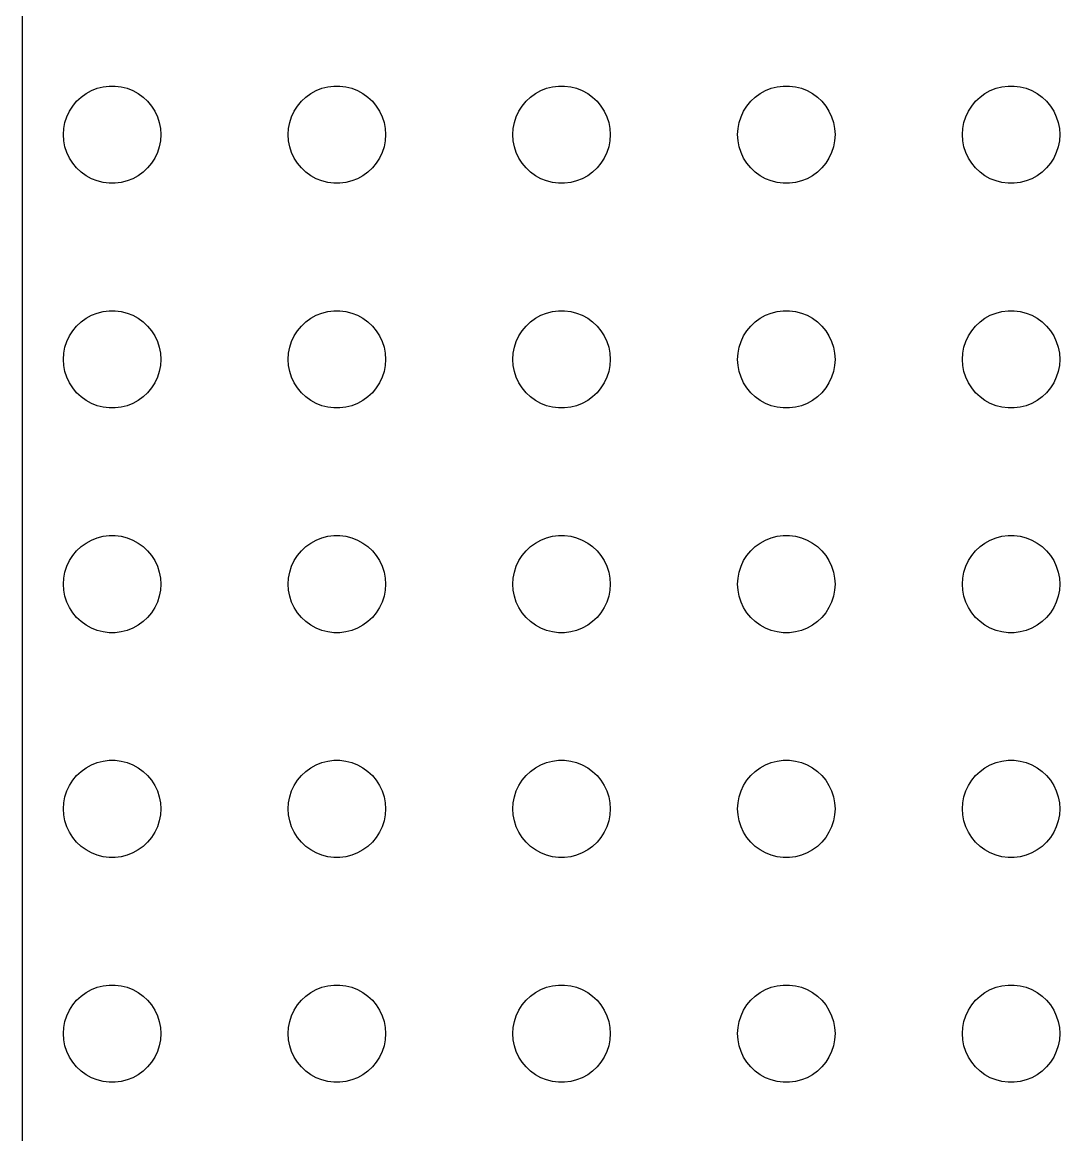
# Model space of a CAD drawing. Header units: metres. Extents: x 9 to 306, y 9 to 306.
# Drawn here: x 9 to 78.2, y 83.2 to 157.5 of the extents above; entities that cross this region are included whole.
import ezdxf

# ---------------------------------------------------------------- set-up
doc = ezdxf.new("R2010")
doc.units = ezdxf.units.M

msp = doc.modelspace()

# ---------------------------------------------------------------- linework, layer by layer
for p, q in [((9, 301), (9, 14)), ((13.6162, 152.941), (13.9957, 153.091)), ((13.9957, 153.091), (14.391, 153.192)), ((14.391, 153.192), (14.7959, 153.244)), ((14.7959, 153.244), (15.2041, 153.244)), ((15.2041, 153.244), (15.609, 153.192)), ((15.609, 153.192), (16.0043, 153.091)), ((16.0043, 153.091), (16.3838, 152.941)), ((28.6162, 152.941), (28.9957, 153.091)), ((28.9957, 153.091), (29.391, 153.192)), ((29.391, 153.192), (29.7959, 153.244)), ((29.7959, 153.244), (30.2041, 153.244)), ((30.2041, 153.244), (30.609, 153.192)), ((30.609, 153.192), (31.0043, 153.091)), ((31.0043, 153.091), (31.3838, 152.941)), ((43.6162, 152.941), (43.9957, 153.091)), ((43.9957, 153.091), (44.391, 153.192)), ((44.391, 153.192), (44.7959, 153.244)), ((44.7959, 153.244), (45.2041, 153.244)), ((45.2041, 153.244), (45.609, 153.192)), ((45.609, 153.192), (46.0043, 153.091)), ((46.0043, 153.091), (46.3838, 152.941)), ((58.6162, 152.941), (58.9957, 153.091)), ((58.9957, 153.091), (59.391, 153.192)), ((59.391, 153.192), (59.7959, 153.244)), ((59.7959, 153.244), (60.2041, 153.244)), ((60.2041, 153.244), (60.609, 153.192)), ((60.609, 153.192), (61.0043, 153.091)), ((61.0043, 153.091), (61.3838, 152.941)), ((73.6162, 152.941), (73.9957, 153.091)), ((73.9957, 153.091), (74.391, 153.192)), ((74.391, 153.192), (74.7959, 153.244)), ((74.7959, 153.244), (75.2041, 153.244)), ((75.2041, 153.244), (75.609, 153.192)), ((75.609, 153.192), (76.0043, 153.091)), ((76.0043, 153.091), (76.3838, 152.941)), ((12.3707, 151.91), (12.6308, 152.225)), ((12.6308, 152.225), (12.9284, 152.504)), ((12.9284, 152.504), (13.2586, 152.744)), ((13.2586, 152.744), (13.6162, 152.941)), ((16.3838, 152.941), (16.7414, 152.744)), ((16.7414, 152.744), (17.0716, 152.504)), ((17.0716, 152.504), (17.3691, 152.225)), ((17.3691, 152.225), (17.6293, 151.91)), ((27.3707, 151.91), (27.6308, 152.225)), ((27.6308, 152.225), (27.9284, 152.504)), ((27.9284, 152.504), (28.2586, 152.744)), ((28.2586, 152.744), (28.6162, 152.941)), ((31.3838, 152.941), (31.7414, 152.744)), ((31.7414, 152.744), (32.0716, 152.504)), ((32.0716, 152.504), (32.3691, 152.225)), ((32.3691, 152.225), (32.6293, 151.91)), ((42.3707, 151.91), (42.6308, 152.225)), ((42.6308, 152.225), (42.9284, 152.504)), ((42.9284, 152.504), (43.2586, 152.744)), ((43.2586, 152.744), (43.6162, 152.941)), ((46.3838, 152.941), (46.7414, 152.744)), ((46.7414, 152.744), (47.0716, 152.504)), ((47.0716, 152.504), (47.3691, 152.225)), ((47.3691, 152.225), (47.6293, 151.91)), ((57.3707, 151.91), (57.6308, 152.225)), ((57.6308, 152.225), (57.9284, 152.504)), ((57.9284, 152.504), (58.2586, 152.744)), ((58.2586, 152.744), (58.6162, 152.941)), ((61.3838, 152.941), (61.7414, 152.744)), ((61.7414, 152.744), (62.0716, 152.504)), ((62.0716, 152.504), (62.3691, 152.225)), ((62.3691, 152.225), (62.6293, 151.91)), ((72.3707, 151.91), (72.6308, 152.225)), ((72.6308, 152.225), (72.9284, 152.504)), ((72.9284, 152.504), (73.2586, 152.744)), ((73.2586, 152.744), (73.6162, 152.941)), ((76.3838, 152.941), (76.7414, 152.744)), ((76.7414, 152.744), (77.0716, 152.504)), ((77.0716, 152.504), (77.3691, 152.225)), ((77.3691, 152.225), (77.6293, 151.91)), ((11.9782, 151.196), (12.152, 151.566)), ((12.152, 151.566), (12.3707, 151.91)), ((17.6293, 151.91), (17.848, 151.566)), ((17.848, 151.566), (18.0218, 151.196)), ((26.9782, 151.196), (27.152, 151.566)), ((27.152, 151.566), (27.3707, 151.91)), ((32.6293, 151.91), (32.848, 151.566)), ((32.848, 151.566), (33.0218, 151.196)), ((41.9782, 151.196), (42.152, 151.566)), ((42.152, 151.566), (42.3707, 151.91)), ((47.6293, 151.91), (47.848, 151.566)), ((47.848, 151.566), (48.0218, 151.196)), ((56.9782, 151.196), (57.152, 151.566)), ((57.152, 151.566), (57.3707, 151.91)), ((62.6293, 151.91), (62.848, 151.566)), ((62.848, 151.566), (63.0218, 151.196)), ((71.9782, 151.196), (72.152, 151.566)), ((72.152, 151.566), (72.3707, 151.91)), ((77.6293, 151.91), (77.848, 151.566)), ((77.848, 151.566), (78.0218, 151.196)), ((11.7756, 150.407), (11.8521, 150.808)), ((11.8521, 150.808), (11.9782, 151.196)), ((18.0218, 151.196), (18.1479, 150.808)), ((18.1479, 150.808), (18.2244, 150.407)), ((26.7756, 150.407), (26.8521, 150.808)), ((26.8521, 150.808), (26.9782, 151.196)), ((33.0218, 151.196), (33.1479, 150.808)), ((33.1479, 150.808), (33.2244, 150.407)), ((41.7756, 150.407), (41.8521, 150.808)), ((41.8521, 150.808), (41.9782, 151.196)), ((48.0218, 151.196), (48.1479, 150.808)), ((48.1479, 150.808), (48.2244, 150.407)), ((56.7756, 150.407), (56.8521, 150.808)), ((56.8521, 150.808), (56.9782, 151.196)), ((63.0218, 151.196), (63.1479, 150.808)), ((63.1479, 150.808), (63.2244, 150.407)), ((71.7756, 150.407), (71.8521, 150.808)), ((71.8521, 150.808), (71.9782, 151.196)), ((78.0218, 151.196), (78.1479, 150.808)), ((78.1479, 150.808), (78.2244, 150.407)), ((11.75, 150), (11.7756, 150.407)), ((11.7756, 149.593), (11.75, 150)), ((18.2244, 150.407), (18.25, 150)), ((18.25, 150), (18.2244, 149.593)), ((26.75, 150), (26.7756, 150.407)), ((26.7756, 149.593), (26.75, 150)), ((33.2244, 150.407), (33.25, 150)), ((33.25, 150), (33.2244, 149.593)), ((41.75, 150), (41.7756, 150.407)), ((41.7756, 149.593), (41.75, 150)), ((48.2244, 150.407), (48.25, 150)), ((48.25, 150), (48.2244, 149.593)), ((56.75, 150), (56.7756, 150.407)), ((56.7756, 149.593), (56.75, 150)), ((63.2244, 150.407), (63.25, 150)), ((63.25, 150), (63.2244, 149.593)), ((71.75, 150), (71.7756, 150.407)), ((71.7756, 149.593), (71.75, 150)), ((78.2244, 150.407), (78.25, 150)), ((78.25, 150), (78.2244, 149.593)), ((11.8521, 149.192), (11.7756, 149.593)), ((18.2244, 149.593), (18.1479, 149.192)), ((26.8521, 149.192), (26.7756, 149.593)), ((33.2244, 149.593), (33.1479, 149.192)), ((41.8521, 149.192), (41.7756, 149.593)), ((48.2244, 149.593), (48.1479, 149.192)), ((56.8521, 149.192), (56.7756, 149.593)), ((63.2244, 149.593), (63.1479, 149.192)), ((71.8521, 149.192), (71.7756, 149.593)), ((78.2244, 149.593), (78.1479, 149.192)), ((11.9782, 148.804), (11.8521, 149.192)), ((12.152, 148.434), (11.9782, 148.804)), ((18.0218, 148.804), (17.848, 148.434)), ((18.1479, 149.192), (18.0218, 148.804)), ((26.9782, 148.804), (26.8521, 149.192)), ((27.152, 148.434), (26.9782, 148.804)), ((33.0218, 148.804), (32.848, 148.434)), ((33.1479, 149.192), (33.0218, 148.804)), ((41.9782, 148.804), (41.8521, 149.192)), ((42.152, 148.434), (41.9782, 148.804)), ((48.0218, 148.804), (47.848, 148.434)), ((48.1479, 149.192), (48.0218, 148.804)), ((56.9782, 148.804), (56.8521, 149.192)), ((57.152, 148.434), (56.9782, 148.804)), ((63.0218, 148.804), (62.848, 148.434)), ((63.1479, 149.192), (63.0218, 148.804)), ((71.9782, 148.804), (71.8521, 149.192)), ((72.152, 148.434), (71.9782, 148.804)), ((78.0218, 148.804), (77.848, 148.434)), ((78.1479, 149.192), (78.0218, 148.804)), ((12.3707, 148.09), (12.152, 148.434)), ((12.6308, 147.775), (12.3707, 148.09)), ((12.9284, 147.496), (12.6308, 147.775)), ((17.3691, 147.775), (17.0716, 147.496)), ((17.6293, 148.09), (17.3691, 147.775)), ((17.848, 148.434), (17.6293, 148.09)), ((27.3707, 148.09), (27.152, 148.434)), ((27.6308, 147.775), (27.3707, 148.09)), ((27.9284, 147.496), (27.6308, 147.775)), ((32.3691, 147.775), (32.0716, 147.496)), ((32.6293, 148.09), (32.3691, 147.775)), ((32.848, 148.434), (32.6293, 148.09)), ((42.3707, 148.09), (42.152, 148.434)), ((42.6308, 147.775), (42.3707, 148.09)), ((42.9284, 147.496), (42.6308, 147.775)), ((47.3691, 147.775), (47.0716, 147.496)), ((47.6293, 148.09), (47.3691, 147.775)), ((47.848, 148.434), (47.6293, 148.09)), ((57.3707, 148.09), (57.152, 148.434)), ((57.6308, 147.775), (57.3707, 148.09)), ((57.9284, 147.496), (57.6308, 147.775)), ((62.3691, 147.775), (62.0716, 147.496)), ((62.6293, 148.09), (62.3691, 147.775)), ((62.848, 148.434), (62.6293, 148.09)), ((72.3707, 148.09), (72.152, 148.434)), ((72.6308, 147.775), (72.3707, 148.09)), ((72.9284, 147.496), (72.6308, 147.775)), ((77.3691, 147.775), (77.0716, 147.496)), ((77.6293, 148.09), (77.3691, 147.775)), ((77.848, 148.434), (77.6293, 148.09)), ((13.2586, 147.256), (12.9284, 147.496)), ((13.6162, 147.059), (13.2586, 147.256)), ((13.9957, 146.909), (13.6162, 147.059)), ((16.3838, 147.059), (16.0043, 146.909)), ((16.7414, 147.256), (16.3838, 147.059)), ((17.0716, 147.496), (16.7414, 147.256)), ((28.2586, 147.256), (27.9284, 147.496)), ((28.6162, 147.059), (28.2586, 147.256)), ((28.9957, 146.909), (28.6162, 147.059)), ((31.3838, 147.059), (31.0043, 146.909)), ((31.7414, 147.256), (31.3838, 147.059)), ((32.0716, 147.496), (31.7414, 147.256)), ((43.2586, 147.256), (42.9284, 147.496)), ((43.6162, 147.059), (43.2586, 147.256)), ((43.9957, 146.909), (43.6162, 147.059)), ((46.3838, 147.059), (46.0043, 146.909)), ((46.7414, 147.256), (46.3838, 147.059)), ((47.0716, 147.496), (46.7414, 147.256)), ((58.2586, 147.256), (57.9284, 147.496)), ((58.6162, 147.059), (58.2586, 147.256)), ((58.9957, 146.909), (58.6162, 147.059)), ((61.3838, 147.059), (61.0043, 146.909)), ((61.7414, 147.256), (61.3838, 147.059)), ((62.0716, 147.496), (61.7414, 147.256)), ((73.2586, 147.256), (72.9284, 147.496)), ((73.6162, 147.059), (73.2586, 147.256)), ((73.9957, 146.909), (73.6162, 147.059)), ((76.3838, 147.059), (76.0043, 146.909)), ((76.7414, 147.256), (76.3838, 147.059)), ((77.0716, 147.496), (76.7414, 147.256)), ((14.391, 146.808), (13.9957, 146.909)), ((14.7959, 146.756), (14.391, 146.808)), ((15.2041, 146.756), (14.7959, 146.756)), ((15.609, 146.808), (15.2041, 146.756)), ((16.0043, 146.909), (15.609, 146.808)), ((29.391, 146.808), (28.9957, 146.909)), ((29.7959, 146.756), (29.391, 146.808)), ((30.2041, 146.756), (29.7959, 146.756)), ((30.609, 146.808), (30.2041, 146.756)), ((31.0043, 146.909), (30.609, 146.808)), ((44.391, 146.808), (43.9957, 146.909)), ((44.7959, 146.756), (44.391, 146.808)), ((45.2041, 146.756), (44.7959, 146.756)), ((45.609, 146.808), (45.2041, 146.756)), ((46.0043, 146.909), (45.609, 146.808)), ((59.391, 146.808), (58.9957, 146.909)), ((59.7959, 146.756), (59.391, 146.808)), ((60.2041, 146.756), (59.7959, 146.756)), ((60.609, 146.808), (60.2041, 146.756)), ((61.0043, 146.909), (60.609, 146.808)), ((74.391, 146.808), (73.9957, 146.909)), ((74.7959, 146.756), (74.391, 146.808)), ((75.2041, 146.756), (74.7959, 146.756)), ((75.609, 146.808), (75.2041, 146.756)), ((76.0043, 146.909), (75.609, 146.808)), ((13.9957, 138.091), (14.391, 138.192)), ((14.391, 138.192), (14.7959, 138.244)), ((14.7959, 138.244), (15.2041, 138.244)), ((15.2041, 138.244), (15.609, 138.192)), ((15.609, 138.192), (16.0043, 138.091)), ((28.9957, 138.091), (29.391, 138.192)), ((29.391, 138.192), (29.7959, 138.244)), ((29.7959, 138.244), (30.2041, 138.244)), ((30.2041, 138.244), (30.609, 138.192)), ((30.609, 138.192), (31.0043, 138.091)), ((43.9957, 138.091), (44.391, 138.192)), ((44.391, 138.192), (44.7959, 138.244)), ((44.7959, 138.244), (45.2041, 138.244)), ((45.2041, 138.244), (45.609, 138.192)), ((45.609, 138.192), (46.0043, 138.091)), ((58.9957, 138.091), (59.391, 138.192)), ((59.391, 138.192), (59.7959, 138.244)), ((59.7959, 138.244), (60.2041, 138.244)), ((60.2041, 138.244), (60.609, 138.192)), ((60.609, 138.192), (61.0043, 138.091)), ((73.9957, 138.091), (74.391, 138.192)), ((74.391, 138.192), (74.7959, 138.244)), ((74.7959, 138.244), (75.2041, 138.244)), ((75.2041, 138.244), (75.609, 138.192)), ((75.609, 138.192), (76.0043, 138.091)), ((12.6308, 137.225), (12.9284, 137.504)), ((12.9284, 137.504), (13.2586, 137.744)), ((13.2586, 137.744), (13.6162, 137.941)), ((13.6162, 137.941), (13.9957, 138.091)), ((16.0043, 138.091), (16.3838, 137.941)), ((16.3838, 137.941), (16.7414, 137.744)), ((16.7414, 137.744), (17.0716, 137.504)), ((17.0716, 137.504), (17.3691, 137.225)), ((27.6308, 137.225), (27.9284, 137.504)), ((27.9284, 137.504), (28.2586, 137.744)), ((28.2586, 137.744), (28.6162, 137.941)), ((28.6162, 137.941), (28.9957, 138.091)), ((31.0043, 138.091), (31.3838, 137.941)), ((31.3838, 137.941), (31.7414, 137.744)), ((31.7414, 137.744), (32.0716, 137.504)), ((32.0716, 137.504), (32.3691, 137.225)), ((42.6308, 137.225), (42.9284, 137.504)), ((42.9284, 137.504), (43.2586, 137.744)), ((43.2586, 137.744), (43.6162, 137.941)), ((43.6162, 137.941), (43.9957, 138.091)), ((46.0043, 138.091), (46.3838, 137.941)), ((46.3838, 137.941), (46.7414, 137.744)), ((46.7414, 137.744), (47.0716, 137.504)), ((47.0716, 137.504), (47.3691, 137.225)), ((57.6308, 137.225), (57.9284, 137.504)), ((57.9284, 137.504), (58.2586, 137.744)), ((58.2586, 137.744), (58.6162, 137.941)), ((58.6162, 137.941), (58.9957, 138.091)), ((61.0043, 138.091), (61.3838, 137.941)), ((61.3838, 137.941), (61.7414, 137.744)), ((61.7414, 137.744), (62.0716, 137.504)), ((62.0716, 137.504), (62.3691, 137.225)), ((72.6308, 137.225), (72.9284, 137.504)), ((72.9284, 137.504), (73.2586, 137.744)), ((73.2586, 137.744), (73.6162, 137.941)), ((73.6162, 137.941), (73.9957, 138.091)), ((76.0043, 138.091), (76.3838, 137.941)), ((76.3838, 137.941), (76.7414, 137.744)), ((76.7414, 137.744), (77.0716, 137.504)), ((77.0716, 137.504), (77.3691, 137.225)), ((12.152, 136.566), (12.3707, 136.91)), ((12.3707, 136.91), (12.6308, 137.225)), ((17.3691, 137.225), (17.6293, 136.91)), ((17.6293, 136.91), (17.848, 136.566)), ((27.152, 136.566), (27.3707, 136.91)), ((27.3707, 136.91), (27.6308, 137.225)), ((32.3691, 137.225), (32.6293, 136.91)), ((32.6293, 136.91), (32.848, 136.566)), ((42.152, 136.566), (42.3707, 136.91)), ((42.3707, 136.91), (42.6308, 137.225)), ((47.3691, 137.225), (47.6293, 136.91)), ((47.6293, 136.91), (47.848, 136.566)), ((57.152, 136.566), (57.3707, 136.91)), ((57.3707, 136.91), (57.6308, 137.225)), ((62.3691, 137.225), (62.6293, 136.91)), ((62.6293, 136.91), (62.848, 136.566)), ((72.152, 136.566), (72.3707, 136.91)), ((72.3707, 136.91), (72.6308, 137.225)), ((77.3691, 137.225), (77.6293, 136.91)), ((77.6293, 136.91), (77.848, 136.566)), ((11.8521, 135.808), (11.9782, 136.196)), ((11.9782, 136.196), (12.152, 136.566)), ((17.848, 136.566), (18.0218, 136.196)), ((18.0218, 136.196), (18.1479, 135.808)), ((26.8521, 135.808), (26.9782, 136.196)), ((26.9782, 136.196), (27.152, 136.566)), ((32.848, 136.566), (33.0218, 136.196)), ((33.0218, 136.196), (33.1479, 135.808)), ((41.8521, 135.808), (41.9782, 136.196)), ((41.9782, 136.196), (42.152, 136.566)), ((47.848, 136.566), (48.0218, 136.196)), ((48.0218, 136.196), (48.1479, 135.808)), ((56.8521, 135.808), (56.9782, 136.196)), ((56.9782, 136.196), (57.152, 136.566)), ((62.848, 136.566), (63.0218, 136.196)), ((63.0218, 136.196), (63.1479, 135.808)), ((71.8521, 135.808), (71.9782, 136.196)), ((71.9782, 136.196), (72.152, 136.566)), ((77.848, 136.566), (78.0218, 136.196)), ((78.0218, 136.196), (78.1479, 135.808)), ((11.75, 135), (11.7756, 135.407)), ((11.7756, 135.407), (11.8521, 135.808)), ((18.1479, 135.808), (18.2244, 135.407)), ((18.2244, 135.407), (18.25, 135)), ((26.75, 135), (26.7756, 135.407)), ((26.7756, 135.407), (26.8521, 135.808)), ((33.1479, 135.808), (33.2244, 135.407)), ((33.2244, 135.407), (33.25, 135)), ((41.75, 135), (41.7756, 135.407)), ((41.7756, 135.407), (41.8521, 135.808)), ((48.1479, 135.808), (48.2244, 135.407)), ((48.2244, 135.407), (48.25, 135)), ((56.75, 135), (56.7756, 135.407)), ((56.7756, 135.407), (56.8521, 135.808)), ((63.1479, 135.808), (63.2244, 135.407)), ((63.2244, 135.407), (63.25, 135)), ((71.75, 135), (71.7756, 135.407)), ((71.7756, 135.407), (71.8521, 135.808)), ((78.1479, 135.808), (78.2244, 135.407)), ((78.2244, 135.407), (78.25, 135)), ((11.7756, 134.593), (11.75, 135)), ((11.8521, 134.192), (11.7756, 134.593)), ((18.2244, 134.593), (18.1479, 134.192)), ((18.25, 135), (18.2244, 134.593)), ((26.7756, 134.593), (26.75, 135)), ((26.8521, 134.192), (26.7756, 134.593)), ((33.2244, 134.593), (33.1479, 134.192)), ((33.25, 135), (33.2244, 134.593)), ((41.7756, 134.593), (41.75, 135)), ((41.8521, 134.192), (41.7756, 134.593)), ((48.2244, 134.593), (48.1479, 134.192)), ((48.25, 135), (48.2244, 134.593)), ((56.7756, 134.593), (56.75, 135)), ((56.8521, 134.192), (56.7756, 134.593)), ((63.2244, 134.593), (63.1479, 134.192)), ((63.25, 135), (63.2244, 134.593)), ((71.7756, 134.593), (71.75, 135)), ((71.8521, 134.192), (71.7756, 134.593)), ((78.2244, 134.593), (78.1479, 134.192)), ((78.25, 135), (78.2244, 134.593)), ((11.9782, 133.804), (11.8521, 134.192)), ((12.152, 133.434), (11.9782, 133.804)), ((18.0218, 133.804), (17.848, 133.434)), ((18.1479, 134.192), (18.0218, 133.804)), ((26.9782, 133.804), (26.8521, 134.192)), ((27.152, 133.434), (26.9782, 133.804)), ((33.0218, 133.804), (32.848, 133.434)), ((33.1479, 134.192), (33.0218, 133.804)), ((41.9782, 133.804), (41.8521, 134.192)), ((42.152, 133.434), (41.9782, 133.804)), ((48.0218, 133.804), (47.848, 133.434)), ((48.1479, 134.192), (48.0218, 133.804)), ((56.9782, 133.804), (56.8521, 134.192)), ((57.152, 133.434), (56.9782, 133.804)), ((63.0218, 133.804), (62.848, 133.434)), ((63.1479, 134.192), (63.0218, 133.804)), ((71.9782, 133.804), (71.8521, 134.192)), ((72.152, 133.434), (71.9782, 133.804)), ((78.0218, 133.804), (77.848, 133.434)), ((78.1479, 134.192), (78.0218, 133.804)), ((12.3707, 133.09), (12.152, 133.434)), ((12.6308, 132.775), (12.3707, 133.09)), ((17.6293, 133.09), (17.3691, 132.775)), ((17.848, 133.434), (17.6293, 133.09)), ((27.3707, 133.09), (27.152, 133.434)), ((27.6308, 132.775), (27.3707, 133.09)), ((32.6293, 133.09), (32.3691, 132.775)), ((32.848, 133.434), (32.6293, 133.09)), ((42.3707, 133.09), (42.152, 133.434)), ((42.6308, 132.775), (42.3707, 133.09)), ((47.6293, 133.09), (47.3691, 132.775)), ((47.848, 133.434), (47.6293, 133.09)), ((57.3707, 133.09), (57.152, 133.434)), ((57.6308, 132.775), (57.3707, 133.09)), ((62.6293, 133.09), (62.3691, 132.775)), ((62.848, 133.434), (62.6293, 133.09)), ((72.3707, 133.09), (72.152, 133.434)), ((72.6308, 132.775), (72.3707, 133.09)), ((77.6293, 133.09), (77.3691, 132.775)), ((77.848, 133.434), (77.6293, 133.09)), ((12.9284, 132.496), (12.6308, 132.775)), ((13.2586, 132.256), (12.9284, 132.496)), ((13.6162, 132.059), (13.2586, 132.256)), ((16.7414, 132.256), (16.3838, 132.059)), ((17.0716, 132.496), (16.7414, 132.256)), ((17.3691, 132.775), (17.0716, 132.496)), ((27.9284, 132.496), (27.6308, 132.775)), ((28.2586, 132.256), (27.9284, 132.496)), ((28.6162, 132.059), (28.2586, 132.256)), ((31.7414, 132.256), (31.3838, 132.059)), ((32.0716, 132.496), (31.7414, 132.256)), ((32.3691, 132.775), (32.0716, 132.496)), ((42.9284, 132.496), (42.6308, 132.775)), ((43.2586, 132.256), (42.9284, 132.496)), ((43.6162, 132.059), (43.2586, 132.256)), ((46.7414, 132.256), (46.3838, 132.059)), ((47.0716, 132.496), (46.7414, 132.256)), ((47.3691, 132.775), (47.0716, 132.496)), ((57.9284, 132.496), (57.6308, 132.775)), ((58.2586, 132.256), (57.9284, 132.496)), ((58.6162, 132.059), (58.2586, 132.256)), ((61.7414, 132.256), (61.3838, 132.059)), ((62.0716, 132.496), (61.7414, 132.256)), ((62.3691, 132.775), (62.0716, 132.496)), ((72.9284, 132.496), (72.6308, 132.775)), ((73.2586, 132.256), (72.9284, 132.496)), ((73.6162, 132.059), (73.2586, 132.256)), ((76.7414, 132.256), (76.3838, 132.059)), ((77.0716, 132.496), (76.7414, 132.256)), ((77.3691, 132.775), (77.0716, 132.496)), ((13.9957, 131.909), (13.6162, 132.059)), ((14.391, 131.808), (13.9957, 131.909)), ((14.7959, 131.756), (14.391, 131.808)), ((15.2041, 131.756), (14.7959, 131.756)), ((15.609, 131.808), (15.2041, 131.756)), ((16.0043, 131.909), (15.609, 131.808)), ((16.3838, 132.059), (16.0043, 131.909)), ((28.9957, 131.909), (28.6162, 132.059)), ((29.391, 131.808), (28.9957, 131.909)), ((29.7959, 131.756), (29.391, 131.808)), ((30.2041, 131.756), (29.7959, 131.756)), ((30.609, 131.808), (30.2041, 131.756)), ((31.0043, 131.909), (30.609, 131.808)), ((31.3838, 132.059), (31.0043, 131.909)), ((43.9957, 131.909), (43.6162, 132.059)), ((44.391, 131.808), (43.9957, 131.909)), ((44.7959, 131.756), (44.391, 131.808)), ((45.2041, 131.756), (44.7959, 131.756)), ((45.609, 131.808), (45.2041, 131.756)), ((46.0043, 131.909), (45.609, 131.808)), ((46.3838, 132.059), (46.0043, 131.909)), ((58.9957, 131.909), (58.6162, 132.059)), ((59.391, 131.808), (58.9957, 131.909)), ((59.7959, 131.756), (59.391, 131.808)), ((60.2041, 131.756), (59.7959, 131.756)), ((60.609, 131.808), (60.2041, 131.756)), ((61.0043, 131.909), (60.609, 131.808)), ((61.3838, 132.059), (61.0043, 131.909)), ((73.9957, 131.909), (73.6162, 132.059)), ((74.391, 131.808), (73.9957, 131.909)), ((74.7959, 131.756), (74.391, 131.808)), ((75.2041, 131.756), (74.7959, 131.756)), ((75.609, 131.808), (75.2041, 131.756)), ((76.0043, 131.909), (75.609, 131.808)), ((76.3838, 132.059), (76.0043, 131.909)), ((12.9284, 122.504), (13.2586, 122.744)), ((13.2586, 122.744), (13.6162, 122.941)), ((13.6162, 122.941), (13.9957, 123.091)), ((13.9957, 123.091), (14.391, 123.192)), ((14.391, 123.192), (14.7959, 123.244)), ((14.7959, 123.244), (15.2041, 123.244)), ((15.2041, 123.244), (15.609, 123.192)), ((15.609, 123.192), (16.0043, 123.091)), ((16.0043, 123.091), (16.3838, 122.941)), ((16.3838, 122.941), (16.7414, 122.744)), ((16.7414, 122.744), (17.0716, 122.504)), ((27.9284, 122.504), (28.2586, 122.744)), ((28.2586, 122.744), (28.6162, 122.941)), ((28.6162, 122.941), (28.9957, 123.091)), ((28.9957, 123.091), (29.391, 123.192)), ((29.391, 123.192), (29.7959, 123.244)), ((29.7959, 123.244), (30.2041, 123.244)), ((30.2041, 123.244), (30.609, 123.192)), ((30.609, 123.192), (31.0043, 123.091)), ((31.0043, 123.091), (31.3838, 122.941)), ((31.3838, 122.941), (31.7414, 122.744)), ((31.7414, 122.744), (32.0716, 122.504)), ((42.9284, 122.504), (43.2586, 122.744)), ((43.2586, 122.744), (43.6162, 122.941)), ((43.6162, 122.941), (43.9957, 123.091)), ((43.9957, 123.091), (44.391, 123.192)), ((44.391, 123.192), (44.7959, 123.244)), ((44.7959, 123.244), (45.2041, 123.244)), ((45.2041, 123.244), (45.609, 123.192)), ((45.609, 123.192), (46.0043, 123.091)), ((46.0043, 123.091), (46.3838, 122.941)), ((46.3838, 122.941), (46.7414, 122.744)), ((46.7414, 122.744), (47.0716, 122.504)), ((57.9284, 122.504), (58.2586, 122.744)), ((58.2586, 122.744), (58.6162, 122.941)), ((58.6162, 122.941), (58.9957, 123.091)), ((58.9957, 123.091), (59.391, 123.192)), ((59.391, 123.192), (59.7959, 123.244)), ((59.7959, 123.244), (60.2041, 123.244)), ((60.2041, 123.244), (60.609, 123.192)), ((60.609, 123.192), (61.0043, 123.091)), ((61.0043, 123.091), (61.3838, 122.941)), ((61.3838, 122.941), (61.7414, 122.744)), ((61.7414, 122.744), (62.0716, 122.504)), ((72.9284, 122.504), (73.2586, 122.744)), ((73.2586, 122.744), (73.6162, 122.941)), ((73.6162, 122.941), (73.9957, 123.091)), ((73.9957, 123.091), (74.391, 123.192)), ((74.391, 123.192), (74.7959, 123.244)), ((74.7959, 123.244), (75.2041, 123.244)), ((75.2041, 123.244), (75.609, 123.192)), ((75.609, 123.192), (76.0043, 123.091)), ((76.0043, 123.091), (76.3838, 122.941)), ((76.3838, 122.941), (76.7414, 122.744)), ((76.7414, 122.744), (77.0716, 122.504)), ((12.152, 121.566), (12.3707, 121.91)), ((12.3707, 121.91), (12.6308, 122.225)), ((12.6308, 122.225), (12.9284, 122.504)), ((17.0716, 122.504), (17.3691, 122.225)), ((17.3691, 122.225), (17.6293, 121.91)), ((17.6293, 121.91), (17.848, 121.566)), ((27.152, 121.566), (27.3707, 121.91)), ((27.3707, 121.91), (27.6308, 122.225)), ((27.6308, 122.225), (27.9284, 122.504)), ((32.0716, 122.504), (32.3691, 122.225)), ((32.3691, 122.225), (32.6293, 121.91)), ((32.6293, 121.91), (32.848, 121.566)), ((42.152, 121.566), (42.3707, 121.91)), ((42.3707, 121.91), (42.6308, 122.225)), ((42.6308, 122.225), (42.9284, 122.504)), ((47.0716, 122.504), (47.3691, 122.225)), ((47.3691, 122.225), (47.6293, 121.91)), ((47.6293, 121.91), (47.848, 121.566)), ((57.152, 121.566), (57.3707, 121.91)), ((57.3707, 121.91), (57.6308, 122.225)), ((57.6308, 122.225), (57.9284, 122.504)), ((62.0716, 122.504), (62.3691, 122.225)), ((62.3691, 122.225), (62.6293, 121.91)), ((62.6293, 121.91), (62.848, 121.566)), ((72.152, 121.566), (72.3707, 121.91)), ((72.3707, 121.91), (72.6308, 122.225)), ((72.6308, 122.225), (72.9284, 122.504)), ((77.0716, 122.504), (77.3691, 122.225)), ((77.3691, 122.225), (77.6293, 121.91)), ((77.6293, 121.91), (77.848, 121.566)), ((11.8521, 120.808), (11.9782, 121.196)), ((11.9782, 121.196), (12.152, 121.566)), ((17.848, 121.566), (18.0218, 121.196)), ((18.0218, 121.196), (18.1479, 120.808)), ((26.8521, 120.808), (26.9782, 121.196)), ((26.9782, 121.196), (27.152, 121.566)), ((32.848, 121.566), (33.0218, 121.196)), ((33.0218, 121.196), (33.1479, 120.808)), ((41.8521, 120.808), (41.9782, 121.196)), ((41.9782, 121.196), (42.152, 121.566)), ((47.848, 121.566), (48.0218, 121.196)), ((48.0218, 121.196), (48.1479, 120.808)), ((56.8521, 120.808), (56.9782, 121.196)), ((56.9782, 121.196), (57.152, 121.566)), ((62.848, 121.566), (63.0218, 121.196)), ((63.0218, 121.196), (63.1479, 120.808)), ((71.8521, 120.808), (71.9782, 121.196)), ((71.9782, 121.196), (72.152, 121.566)), ((77.848, 121.566), (78.0218, 121.196)), ((78.0218, 121.196), (78.1479, 120.808)), ((11.75, 120), (11.7756, 120.407)), ((11.7756, 120.407), (11.8521, 120.808)), ((18.1479, 120.808), (18.2244, 120.407)), ((18.2244, 120.407), (18.25, 120)), ((26.75, 120), (26.7756, 120.407)), ((26.7756, 120.407), (26.8521, 120.808)), ((33.1479, 120.808), (33.2244, 120.407)), ((33.2244, 120.407), (33.25, 120)), ((41.75, 120), (41.7756, 120.407)), ((41.7756, 120.407), (41.8521, 120.808)), ((48.1479, 120.808), (48.2244, 120.407)), ((48.2244, 120.407), (48.25, 120)), ((56.75, 120), (56.7756, 120.407)), ((56.7756, 120.407), (56.8521, 120.808)), ((63.1479, 120.808), (63.2244, 120.407)), ((63.2244, 120.407), (63.25, 120)), ((71.75, 120), (71.7756, 120.407)), ((71.7756, 120.407), (71.8521, 120.808)), ((78.1479, 120.808), (78.2244, 120.407)), ((78.2244, 120.407), (78.25, 120)), ((11.7756, 119.593), (11.75, 120)), ((11.8521, 119.192), (11.7756, 119.593)), ((18.2244, 119.593), (18.1479, 119.192)), ((18.25, 120), (18.2244, 119.593)), ((26.7756, 119.593), (26.75, 120)), ((26.8521, 119.192), (26.7756, 119.593)), ((33.2244, 119.593), (33.1479, 119.192)), ((33.25, 120), (33.2244, 119.593)), ((41.7756, 119.593), (41.75, 120)), ((41.8521, 119.192), (41.7756, 119.593)), ((48.2244, 119.593), (48.1479, 119.192)), ((48.25, 120), (48.2244, 119.593)), ((56.7756, 119.593), (56.75, 120)), ((56.8521, 119.192), (56.7756, 119.593)), ((63.2244, 119.593), (63.1479, 119.192)), ((63.25, 120), (63.2244, 119.593)), ((71.7756, 119.593), (71.75, 120)), ((71.8521, 119.192), (71.7756, 119.593)), ((78.2244, 119.593), (78.1479, 119.192)), ((78.25, 120), (78.2244, 119.593)), ((11.9782, 118.804), (11.8521, 119.192)), ((12.152, 118.434), (11.9782, 118.804)), ((18.0218, 118.804), (17.848, 118.434)), ((18.1479, 119.192), (18.0218, 118.804)), ((26.9782, 118.804), (26.8521, 119.192)), ((27.152, 118.434), (26.9782, 118.804)), ((33.0218, 118.804), (32.848, 118.434)), ((33.1479, 119.192), (33.0218, 118.804)), ((41.9782, 118.804), (41.8521, 119.192)), ((42.152, 118.434), (41.9782, 118.804)), ((48.0218, 118.804), (47.848, 118.434)), ((48.1479, 119.192), (48.0218, 118.804)), ((56.9782, 118.804), (56.8521, 119.192)), ((57.152, 118.434), (56.9782, 118.804)), ((63.0218, 118.804), (62.848, 118.434)), ((63.1479, 119.192), (63.0218, 118.804)), ((71.9782, 118.804), (71.8521, 119.192)), ((72.152, 118.434), (71.9782, 118.804)), ((78.0218, 118.804), (77.848, 118.434)), ((78.1479, 119.192), (78.0218, 118.804)), ((12.3707, 118.09), (12.152, 118.434)), ((12.6308, 117.775), (12.3707, 118.09)), ((17.6293, 118.09), (17.3691, 117.775)), ((17.848, 118.434), (17.6293, 118.09)), ((27.3707, 118.09), (27.152, 118.434)), ((27.6308, 117.775), (27.3707, 118.09)), ((32.6293, 118.09), (32.3691, 117.775)), ((32.848, 118.434), (32.6293, 118.09)), ((42.3707, 118.09), (42.152, 118.434)), ((42.6308, 117.775), (42.3707, 118.09)), ((47.6293, 118.09), (47.3691, 117.775)), ((47.848, 118.434), (47.6293, 118.09)), ((57.3707, 118.09), (57.152, 118.434)), ((57.6308, 117.775), (57.3707, 118.09)), ((62.6293, 118.09), (62.3691, 117.775)), ((62.848, 118.434), (62.6293, 118.09)), ((72.3707, 118.09), (72.152, 118.434)), ((72.6308, 117.775), (72.3707, 118.09)), ((77.6293, 118.09), (77.3691, 117.775)), ((77.848, 118.434), (77.6293, 118.09)), ((12.9284, 117.496), (12.6308, 117.775)), ((13.2586, 117.256), (12.9284, 117.496)), ((17.0716, 117.496), (16.7414, 117.256)), ((17.3691, 117.775), (17.0716, 117.496)), ((27.9284, 117.496), (27.6308, 117.775)), ((28.2586, 117.256), (27.9284, 117.496)), ((32.0716, 117.496), (31.7414, 117.256)), ((32.3691, 117.775), (32.0716, 117.496)), ((42.9284, 117.496), (42.6308, 117.775)), ((43.2586, 117.256), (42.9284, 117.496)), ((47.0716, 117.496), (46.7414, 117.256)), ((47.3691, 117.775), (47.0716, 117.496)), ((57.9284, 117.496), (57.6308, 117.775)), ((58.2586, 117.256), (57.9284, 117.496)), ((62.0716, 117.496), (61.7414, 117.256)), ((62.3691, 117.775), (62.0716, 117.496)), ((72.9284, 117.496), (72.6308, 117.775)), ((73.2586, 117.256), (72.9284, 117.496)), ((77.0716, 117.496), (76.7414, 117.256)), ((77.3691, 117.775), (77.0716, 117.496)), ((13.6162, 117.059), (13.2586, 117.256)), ((13.9957, 116.909), (13.6162, 117.059)), ((14.391, 116.808), (13.9957, 116.909)), ((14.7959, 116.756), (14.391, 116.808)), ((15.2041, 116.756), (14.7959, 116.756)), ((15.609, 116.808), (15.2041, 116.756)), ((16.0043, 116.909), (15.609, 116.808)), ((16.3838, 117.059), (16.0043, 116.909)), ((16.7414, 117.256), (16.3838, 117.059)), ((28.6162, 117.059), (28.2586, 117.256)), ((28.9957, 116.909), (28.6162, 117.059)), ((29.391, 116.808), (28.9957, 116.909)), ((29.7959, 116.756), (29.391, 116.808)), ((30.2041, 116.756), (29.7959, 116.756)), ((30.609, 116.808), (30.2041, 116.756)), ((31.0043, 116.909), (30.609, 116.808)), ((31.3838, 117.059), (31.0043, 116.909)), ((31.7414, 117.256), (31.3838, 117.059)), ((43.6162, 117.059), (43.2586, 117.256)), ((43.9957, 116.909), (43.6162, 117.059)), ((44.391, 116.808), (43.9957, 116.909)), ((44.7959, 116.756), (44.391, 116.808)), ((45.2041, 116.756), (44.7959, 116.756)), ((45.609, 116.808), (45.2041, 116.756)), ((46.0043, 116.909), (45.609, 116.808)), ((46.3838, 117.059), (46.0043, 116.909)), ((46.7414, 117.256), (46.3838, 117.059)), ((58.6162, 117.059), (58.2586, 117.256)), ((58.9957, 116.909), (58.6162, 117.059)), ((59.391, 116.808), (58.9957, 116.909)), ((59.7959, 116.756), (59.391, 116.808)), ((60.2041, 116.756), (59.7959, 116.756)), ((60.609, 116.808), (60.2041, 116.756)), ((61.0043, 116.909), (60.609, 116.808)), ((61.3838, 117.059), (61.0043, 116.909)), ((61.7414, 117.256), (61.3838, 117.059)), ((73.6162, 117.059), (73.2586, 117.256)), ((73.9957, 116.909), (73.6162, 117.059)), ((74.391, 116.808), (73.9957, 116.909)), ((74.7959, 116.756), (74.391, 116.808)), ((75.2041, 116.756), (74.7959, 116.756)), ((75.609, 116.808), (75.2041, 116.756)), ((76.0043, 116.909), (75.609, 116.808)), ((76.3838, 117.059), (76.0043, 116.909)), ((76.7414, 117.256), (76.3838, 117.059)), ((12.9284, 107.504), (13.2586, 107.744)), ((13.2586, 107.744), (13.6162, 107.941)), ((13.6162, 107.941), (13.9957, 108.091)), ((13.9957, 108.091), (14.391, 108.192)), ((14.391, 108.192), (14.7959, 108.244)), ((14.7959, 108.244), (15.2041, 108.244)), ((15.2041, 108.244), (15.609, 108.192)), ((15.609, 108.192), (16.0043, 108.091)), ((16.0043, 108.091), (16.3838, 107.941)), ((16.3838, 107.941), (16.7414, 107.744)), ((16.7414, 107.744), (17.0716, 107.504)), ((27.9284, 107.504), (28.2586, 107.744)), ((28.2586, 107.744), (28.6162, 107.941)), ((28.6162, 107.941), (28.9957, 108.091)), ((28.9957, 108.091), (29.391, 108.192)), ((29.391, 108.192), (29.7959, 108.244)), ((29.7959, 108.244), (30.2041, 108.244)), ((30.2041, 108.244), (30.609, 108.192)), ((30.609, 108.192), (31.0043, 108.091)), ((31.0043, 108.091), (31.3838, 107.941)), ((31.3838, 107.941), (31.7414, 107.744)), ((31.7414, 107.744), (32.0716, 107.504)), ((42.9284, 107.504), (43.2586, 107.744)), ((43.2586, 107.744), (43.6162, 107.941)), ((43.6162, 107.941), (43.9957, 108.091)), ((43.9957, 108.091), (44.391, 108.192)), ((44.391, 108.192), (44.7959, 108.244)), ((44.7959, 108.244), (45.2041, 108.244)), ((45.2041, 108.244), (45.609, 108.192)), ((45.609, 108.192), (46.0043, 108.091)), ((46.0043, 108.091), (46.3838, 107.941)), ((46.3838, 107.941), (46.7414, 107.744)), ((46.7414, 107.744), (47.0716, 107.504)), ((57.9284, 107.504), (58.2586, 107.744)), ((58.2586, 107.744), (58.6162, 107.941)), ((58.6162, 107.941), (58.9957, 108.091)), ((58.9957, 108.091), (59.391, 108.192)), ((59.391, 108.192), (59.7959, 108.244)), ((59.7959, 108.244), (60.2041, 108.244)), ((60.2041, 108.244), (60.609, 108.192)), ((60.609, 108.192), (61.0043, 108.091)), ((61.0043, 108.091), (61.3838, 107.941)), ((61.3838, 107.941), (61.7414, 107.744)), ((61.7414, 107.744), (62.0716, 107.504)), ((72.9284, 107.504), (73.2586, 107.744)), ((73.2586, 107.744), (73.6162, 107.941)), ((73.6162, 107.941), (73.9957, 108.091)), ((73.9957, 108.091), (74.391, 108.192)), ((74.391, 108.192), (74.7959, 108.244)), ((74.7959, 108.244), (75.2041, 108.244)), ((75.2041, 108.244), (75.609, 108.192)), ((75.609, 108.192), (76.0043, 108.091)), ((76.0043, 108.091), (76.3838, 107.941)), ((76.3838, 107.941), (76.7414, 107.744)), ((76.7414, 107.744), (77.0716, 107.504)), ((12.3707, 106.91), (12.6308, 107.225)), ((12.6308, 107.225), (12.9284, 107.504)), ((17.0716, 107.504), (17.3691, 107.225)), ((17.3691, 107.225), (17.6293, 106.91)), ((27.3707, 106.91), (27.6308, 107.225)), ((27.6308, 107.225), (27.9284, 107.504)), ((32.0716, 107.504), (32.3691, 107.225)), ((32.3691, 107.225), (32.6293, 106.91)), ((42.3707, 106.91), (42.6308, 107.225)), ((42.6308, 107.225), (42.9284, 107.504)), ((47.0716, 107.504), (47.3691, 107.225)), ((47.3691, 107.225), (47.6293, 106.91)), ((57.3707, 106.91), (57.6308, 107.225)), ((57.6308, 107.225), (57.9284, 107.504)), ((62.0716, 107.504), (62.3691, 107.225)), ((62.3691, 107.225), (62.6293, 106.91)), ((72.3707, 106.91), (72.6308, 107.225)), ((72.6308, 107.225), (72.9284, 107.504)), ((77.0716, 107.504), (77.3691, 107.225)), ((77.3691, 107.225), (77.6293, 106.91)), ((11.8521, 105.808), (11.9782, 106.196)), ((11.9782, 106.196), (12.152, 106.566)), ((12.152, 106.566), (12.3707, 106.91)), ((17.6293, 106.91), (17.848, 106.566)), ((17.848, 106.566), (18.0218, 106.196)), ((18.0218, 106.196), (18.1479, 105.808)), ((26.8521, 105.808), (26.9782, 106.196)), ((26.9782, 106.196), (27.152, 106.566)), ((27.152, 106.566), (27.3707, 106.91)), ((32.6293, 106.91), (32.848, 106.566)), ((32.848, 106.566), (33.0218, 106.196)), ((33.0218, 106.196), (33.1479, 105.808)), ((41.8521, 105.808), (41.9782, 106.196)), ((41.9782, 106.196), (42.152, 106.566)), ((42.152, 106.566), (42.3707, 106.91)), ((47.6293, 106.91), (47.848, 106.566)), ((47.848, 106.566), (48.0218, 106.196)), ((48.0218, 106.196), (48.1479, 105.808)), ((56.8521, 105.808), (56.9782, 106.196)), ((56.9782, 106.196), (57.152, 106.566)), ((57.152, 106.566), (57.3707, 106.91)), ((62.6293, 106.91), (62.848, 106.566)), ((62.848, 106.566), (63.0218, 106.196)), ((63.0218, 106.196), (63.1479, 105.808)), ((71.8521, 105.808), (71.9782, 106.196)), ((71.9782, 106.196), (72.152, 106.566)), ((72.152, 106.566), (72.3707, 106.91)), ((77.6293, 106.91), (77.848, 106.566)), ((77.848, 106.566), (78.0218, 106.196)), ((78.0218, 106.196), (78.1479, 105.808)), ((11.7756, 105.407), (11.8521, 105.808)), ((18.1479, 105.808), (18.2244, 105.407)), ((26.7756, 105.407), (26.8521, 105.808)), ((33.1479, 105.808), (33.2244, 105.407)), ((41.7756, 105.407), (41.8521, 105.808)), ((48.1479, 105.808), (48.2244, 105.407)), ((56.7756, 105.407), (56.8521, 105.808)), ((63.1479, 105.808), (63.2244, 105.407)), ((71.7756, 105.407), (71.8521, 105.808)), ((78.1479, 105.808), (78.2244, 105.407)), ((11.75, 105), (11.7756, 105.407)), ((11.7756, 104.593), (11.75, 105)), ((18.2244, 105.407), (18.25, 105)), ((18.25, 105), (18.2244, 104.593)), ((26.75, 105), (26.7756, 105.407)), ((26.7756, 104.593), (26.75, 105)), ((33.2244, 105.407), (33.25, 105)), ((33.25, 105), (33.2244, 104.593)), ((41.75, 105), (41.7756, 105.407)), ((41.7756, 104.593), (41.75, 105)), ((48.2244, 105.407), (48.25, 105)), ((48.25, 105), (48.2244, 104.593)), ((56.75, 105), (56.7756, 105.407)), ((56.7756, 104.593), (56.75, 105)), ((63.2244, 105.407), (63.25, 105)), ((63.25, 105), (63.2244, 104.593)), ((71.75, 105), (71.7756, 105.407)), ((71.7756, 104.593), (71.75, 105)), ((78.2244, 105.407), (78.25, 105)), ((78.25, 105), (78.2244, 104.593)), ((11.8521, 104.192), (11.7756, 104.593)), ((11.9782, 103.804), (11.8521, 104.192)), ((18.1479, 104.192), (18.0218, 103.804)), ((18.2244, 104.593), (18.1479, 104.192)), ((26.8521, 104.192), (26.7756, 104.593)), ((26.9782, 103.804), (26.8521, 104.192)), ((33.1479, 104.192), (33.0218, 103.804)), ((33.2244, 104.593), (33.1479, 104.192)), ((41.8521, 104.192), (41.7756, 104.593)), ((41.9782, 103.804), (41.8521, 104.192)), ((48.1479, 104.192), (48.0218, 103.804)), ((48.2244, 104.593), (48.1479, 104.192)), ((56.8521, 104.192), (56.7756, 104.593)), ((56.9782, 103.804), (56.8521, 104.192)), ((63.1479, 104.192), (63.0218, 103.804)), ((63.2244, 104.593), (63.1479, 104.192)), ((71.8521, 104.192), (71.7756, 104.593)), ((71.9782, 103.804), (71.8521, 104.192)), ((78.1479, 104.192), (78.0218, 103.804)), ((78.2244, 104.593), (78.1479, 104.192)), ((12.152, 103.434), (11.9782, 103.804)), ((12.3707, 103.09), (12.152, 103.434)), ((17.848, 103.434), (17.6293, 103.09)), ((18.0218, 103.804), (17.848, 103.434)), ((27.152, 103.434), (26.9782, 103.804)), ((27.3707, 103.09), (27.152, 103.434)), ((32.848, 103.434), (32.6293, 103.09)), ((33.0218, 103.804), (32.848, 103.434)), ((42.152, 103.434), (41.9782, 103.804)), ((42.3707, 103.09), (42.152, 103.434)), ((47.848, 103.434), (47.6293, 103.09)), ((48.0218, 103.804), (47.848, 103.434)), ((57.152, 103.434), (56.9782, 103.804)), ((57.3707, 103.09), (57.152, 103.434)), ((62.848, 103.434), (62.6293, 103.09)), ((63.0218, 103.804), (62.848, 103.434)), ((72.152, 103.434), (71.9782, 103.804)), ((72.3707, 103.09), (72.152, 103.434)), ((77.848, 103.434), (77.6293, 103.09)), ((78.0218, 103.804), (77.848, 103.434)), ((12.6308, 102.775), (12.3707, 103.09)), ((12.9284, 102.496), (12.6308, 102.775)), ((13.2586, 102.256), (12.9284, 102.496)), ((17.0716, 102.496), (16.7414, 102.256)), ((17.3691, 102.775), (17.0716, 102.496)), ((17.6293, 103.09), (17.3691, 102.775)), ((27.6308, 102.775), (27.3707, 103.09)), ((27.9284, 102.496), (27.6308, 102.775)), ((28.2586, 102.256), (27.9284, 102.496)), ((32.0716, 102.496), (31.7414, 102.256)), ((32.3691, 102.775), (32.0716, 102.496)), ((32.6293, 103.09), (32.3691, 102.775)), ((42.6308, 102.775), (42.3707, 103.09)), ((42.9284, 102.496), (42.6308, 102.775)), ((43.2586, 102.256), (42.9284, 102.496)), ((47.0716, 102.496), (46.7414, 102.256)), ((47.3691, 102.775), (47.0716, 102.496)), ((47.6293, 103.09), (47.3691, 102.775)), ((57.6308, 102.775), (57.3707, 103.09)), ((57.9284, 102.496), (57.6308, 102.775)), ((58.2586, 102.256), (57.9284, 102.496)), ((62.0716, 102.496), (61.7414, 102.256)), ((62.3691, 102.775), (62.0716, 102.496)), ((62.6293, 103.09), (62.3691, 102.775)), ((72.6308, 102.775), (72.3707, 103.09)), ((72.9284, 102.496), (72.6308, 102.775)), ((73.2586, 102.256), (72.9284, 102.496)), ((77.0716, 102.496), (76.7414, 102.256)), ((77.3691, 102.775), (77.0716, 102.496)), ((77.6293, 103.09), (77.3691, 102.775)), ((13.6162, 102.059), (13.2586, 102.256)), ((13.9957, 101.909), (13.6162, 102.059)), ((14.391, 101.808), (13.9957, 101.909)), ((14.7959, 101.756), (14.391, 101.808)), ((15.2041, 101.756), (14.7959, 101.756)), ((15.609, 101.808), (15.2041, 101.756)), ((16.0043, 101.909), (15.609, 101.808)), ((16.3838, 102.059), (16.0043, 101.909)), ((16.7414, 102.256), (16.3838, 102.059)), ((28.6162, 102.059), (28.2586, 102.256)), ((28.9957, 101.909), (28.6162, 102.059)), ((29.391, 101.808), (28.9957, 101.909)), ((29.7959, 101.756), (29.391, 101.808)), ((30.2041, 101.756), (29.7959, 101.756)), ((30.609, 101.808), (30.2041, 101.756)), ((31.0043, 101.909), (30.609, 101.808)), ((31.3838, 102.059), (31.0043, 101.909)), ((31.7414, 102.256), (31.3838, 102.059)), ((43.6162, 102.059), (43.2586, 102.256)), ((43.9957, 101.909), (43.6162, 102.059)), ((44.391, 101.808), (43.9957, 101.909)), ((44.7959, 101.756), (44.391, 101.808)), ((45.2041, 101.756), (44.7959, 101.756)), ((45.609, 101.808), (45.2041, 101.756)), ((46.0043, 101.909), (45.609, 101.808)), ((46.3838, 102.059), (46.0043, 101.909)), ((46.7414, 102.256), (46.3838, 102.059)), ((58.6162, 102.059), (58.2586, 102.256)), ((58.9957, 101.909), (58.6162, 102.059)), ((59.391, 101.808), (58.9957, 101.909)), ((59.7959, 101.756), (59.391, 101.808)), ((60.2041, 101.756), (59.7959, 101.756)), ((60.609, 101.808), (60.2041, 101.756)), ((61.0043, 101.909), (60.609, 101.808)), ((61.3838, 102.059), (61.0043, 101.909)), ((61.7414, 102.256), (61.3838, 102.059)), ((73.6162, 102.059), (73.2586, 102.256)), ((73.9957, 101.909), (73.6162, 102.059)), ((74.391, 101.808), (73.9957, 101.909)), ((74.7959, 101.756), (74.391, 101.808)), ((75.2041, 101.756), (74.7959, 101.756)), ((75.609, 101.808), (75.2041, 101.756)), ((76.0043, 101.909), (75.609, 101.808)), ((76.3838, 102.059), (76.0043, 101.909)), ((76.7414, 102.256), (76.3838, 102.059)), ((13.2586, 92.7441), (13.6162, 92.9407)), ((13.6162, 92.9407), (13.9957, 93.0909)), ((13.9957, 93.0909), (14.391, 93.1924)), ((14.391, 93.1924), (14.7959, 93.2436)), ((14.7959, 93.2436), (15.2041, 93.2436)), ((15.2041, 93.2436), (15.609, 93.1924)), ((15.609, 93.1924), (16.0043, 93.0909)), ((16.0043, 93.0909), (16.3838, 92.9407)), ((16.3838, 92.9407), (16.7414, 92.7441)), ((28.2586, 92.7441), (28.6162, 92.9407)), ((28.6162, 92.9407), (28.9957, 93.0909)), ((28.9957, 93.0909), (29.391, 93.1924)), ((29.391, 93.1924), (29.7959, 93.2436)), ((29.7959, 93.2436), (30.2041, 93.2436)), ((30.2041, 93.2436), (30.609, 93.1924)), ((30.609, 93.1924), (31.0043, 93.0909)), ((31.0043, 93.0909), (31.3838, 92.9407)), ((31.3838, 92.9407), (31.7414, 92.7441)), ((43.2586, 92.7441), (43.6162, 92.9407)), ((43.6162, 92.9407), (43.9957, 93.0909)), ((43.9957, 93.0909), (44.391, 93.1924)), ((44.391, 93.1924), (44.7959, 93.2436)), ((44.7959, 93.2436), (45.2041, 93.2436)), ((45.2041, 93.2436), (45.609, 93.1924)), ((45.609, 93.1924), (46.0043, 93.0909)), ((46.0043, 93.0909), (46.3838, 92.9407)), ((46.3838, 92.9407), (46.7414, 92.7441)), ((58.2586, 92.7441), (58.6162, 92.9407)), ((58.6162, 92.9407), (58.9957, 93.0909)), ((58.9957, 93.0909), (59.391, 93.1924)), ((59.391, 93.1924), (59.7959, 93.2436)), ((59.7959, 93.2436), (60.2041, 93.2436)), ((60.2041, 93.2436), (60.609, 93.1924)), ((60.609, 93.1924), (61.0043, 93.0909)), ((61.0043, 93.0909), (61.3838, 92.9407)), ((61.3838, 92.9407), (61.7414, 92.7441)), ((73.2586, 92.7441), (73.6162, 92.9407)), ((73.6162, 92.9407), (73.9957, 93.0909)), ((73.9957, 93.0909), (74.391, 93.1924)), ((74.391, 93.1924), (74.7959, 93.2436)), ((74.7959, 93.2436), (75.2041, 93.2436)), ((75.2041, 93.2436), (75.609, 93.1924)), ((75.609, 93.1924), (76.0043, 93.0909)), ((76.0043, 93.0909), (76.3838, 92.9407)), ((76.3838, 92.9407), (76.7414, 92.7441)), ((12.3707, 91.9103), (12.6308, 92.2248)), ((12.6308, 92.2248), (12.9284, 92.5042)), ((12.9284, 92.5042), (13.2586, 92.7441)), ((16.7414, 92.7441), (17.0716, 92.5042)), ((17.0716, 92.5042), (17.3691, 92.2248)), ((17.3691, 92.2248), (17.6293, 91.9103)), ((27.3707, 91.9103), (27.6308, 92.2248)), ((27.6308, 92.2248), (27.9284, 92.5042)), ((27.9284, 92.5042), (28.2586, 92.7441)), ((31.7414, 92.7441), (32.0716, 92.5042)), ((32.0716, 92.5042), (32.3691, 92.2248)), ((32.3691, 92.2248), (32.6293, 91.9103)), ((42.3707, 91.9103), (42.6308, 92.2248)), ((42.6308, 92.2248), (42.9284, 92.5042)), ((42.9284, 92.5042), (43.2586, 92.7441)), ((46.7414, 92.7441), (47.0716, 92.5042)), ((47.0716, 92.5042), (47.3691, 92.2248)), ((47.3691, 92.2248), (47.6293, 91.9103)), ((57.3707, 91.9103), (57.6308, 92.2248)), ((57.6308, 92.2248), (57.9284, 92.5042)), ((57.9284, 92.5042), (58.2586, 92.7441)), ((61.7414, 92.7441), (62.0716, 92.5042)), ((62.0716, 92.5042), (62.3691, 92.2248)), ((62.3691, 92.2248), (62.6293, 91.9103)), ((72.3707, 91.9103), (72.6308, 92.2248)), ((72.6308, 92.2248), (72.9284, 92.5042)), ((72.9284, 92.5042), (73.2586, 92.7441)), ((76.7414, 92.7441), (77.0716, 92.5042)), ((77.0716, 92.5042), (77.3691, 92.2248)), ((77.3691, 92.2248), (77.6293, 91.9103)), ((11.9782, 91.1964), (12.152, 91.5657)), ((12.152, 91.5657), (12.3707, 91.9103)), ((17.6293, 91.9103), (17.848, 91.5657)), ((17.848, 91.5657), (18.0218, 91.1964)), ((26.9782, 91.1964), (27.152, 91.5657)), ((27.152, 91.5657), (27.3707, 91.9103)), ((32.6293, 91.9103), (32.848, 91.5657)), ((32.848, 91.5657), (33.0218, 91.1964)), ((41.9782, 91.1964), (42.152, 91.5657)), ((42.152, 91.5657), (42.3707, 91.9103)), ((47.6293, 91.9103), (47.848, 91.5657)), ((47.848, 91.5657), (48.0218, 91.1964)), ((56.9782, 91.1964), (57.152, 91.5657)), ((57.152, 91.5657), (57.3707, 91.9103)), ((62.6293, 91.9103), (62.848, 91.5657)), ((62.848, 91.5657), (63.0218, 91.1964)), ((71.9782, 91.1964), (72.152, 91.5657)), ((72.152, 91.5657), (72.3707, 91.9103)), ((77.6293, 91.9103), (77.848, 91.5657)), ((77.848, 91.5657), (78.0218, 91.1964)), ((11.7756, 90.4073), (11.8521, 90.8082)), ((11.8521, 90.8082), (11.9782, 91.1964)), ((18.0218, 91.1964), (18.1479, 90.8082)), ((18.1479, 90.8082), (18.2244, 90.4073)), ((26.7756, 90.4073), (26.8521, 90.8082)), ((26.8521, 90.8082), (26.9782, 91.1964)), ((33.0218, 91.1964), (33.1479, 90.8082)), ((33.1479, 90.8082), (33.2244, 90.4073)), ((41.7756, 90.4073), (41.8521, 90.8082)), ((41.8521, 90.8082), (41.9782, 91.1964)), ((48.0218, 91.1964), (48.1479, 90.8082)), ((48.1479, 90.8082), (48.2244, 90.4073)), ((56.7756, 90.4073), (56.8521, 90.8082)), ((56.8521, 90.8082), (56.9782, 91.1964)), ((63.0218, 91.1964), (63.1479, 90.8082)), ((63.1479, 90.8082), (63.2244, 90.4073)), ((71.7756, 90.4073), (71.8521, 90.8082)), ((71.8521, 90.8082), (71.9782, 91.1964)), ((78.0218, 91.1964), (78.1479, 90.8082)), ((78.1479, 90.8082), (78.2244, 90.4073)), ((11.75, 90), (11.7756, 90.4073)), ((11.7756, 89.5927), (11.75, 90)), ((18.2244, 90.4073), (18.25, 90)), ((18.25, 90), (18.2244, 89.5927)), ((26.75, 90), (26.7756, 90.4073)), ((26.7756, 89.5927), (26.75, 90)), ((33.2244, 90.4073), (33.25, 90)), ((33.25, 90), (33.2244, 89.5927)), ((41.75, 90), (41.7756, 90.4073)), ((41.7756, 89.5927), (41.75, 90)), ((48.2244, 90.4073), (48.25, 90)), ((48.25, 90), (48.2244, 89.5927)), ((56.75, 90), (56.7756, 90.4073)), ((56.7756, 89.5927), (56.75, 90)), ((63.2244, 90.4073), (63.25, 90)), ((63.25, 90), (63.2244, 89.5927)), ((71.75, 90), (71.7756, 90.4073)), ((71.7756, 89.5927), (71.75, 90)), ((78.2244, 90.4073), (78.25, 90)), ((78.25, 90), (78.2244, 89.5927)), ((11.8521, 89.1918), (11.7756, 89.5927)), ((11.9782, 88.8036), (11.8521, 89.1918)), ((18.1479, 89.1918), (18.0218, 88.8036)), ((18.2244, 89.5927), (18.1479, 89.1918)), ((26.8521, 89.1918), (26.7756, 89.5927)), ((26.9782, 88.8036), (26.8521, 89.1918)), ((33.1479, 89.1918), (33.0218, 88.8036)), ((33.2244, 89.5927), (33.1479, 89.1918)), ((41.8521, 89.1918), (41.7756, 89.5927)), ((41.9782, 88.8036), (41.8521, 89.1918)), ((48.1479, 89.1918), (48.0218, 88.8036)), ((48.2244, 89.5927), (48.1479, 89.1918)), ((56.8521, 89.1918), (56.7756, 89.5927)), ((56.9782, 88.8036), (56.8521, 89.1918)), ((63.1479, 89.1918), (63.0218, 88.8036)), ((63.2244, 89.5927), (63.1479, 89.1918)), ((71.8521, 89.1918), (71.7756, 89.5927)), ((71.9782, 88.8036), (71.8521, 89.1918)), ((78.1479, 89.1918), (78.0218, 88.8036)), ((78.2244, 89.5927), (78.1479, 89.1918)), ((12.152, 88.4343), (11.9782, 88.8036)), ((12.3707, 88.0897), (12.152, 88.4343)), ((17.848, 88.4343), (17.6293, 88.0897)), ((18.0218, 88.8036), (17.848, 88.4343)), ((27.152, 88.4343), (26.9782, 88.8036)), ((27.3707, 88.0897), (27.152, 88.4343)), ((32.848, 88.4343), (32.6293, 88.0897)), ((33.0218, 88.8036), (32.848, 88.4343)), ((42.152, 88.4343), (41.9782, 88.8036)), ((42.3707, 88.0897), (42.152, 88.4343)), ((47.848, 88.4343), (47.6293, 88.0897)), ((48.0218, 88.8036), (47.848, 88.4343)), ((57.152, 88.4343), (56.9782, 88.8036)), ((57.3707, 88.0897), (57.152, 88.4343)), ((62.848, 88.4343), (62.6293, 88.0897)), ((63.0218, 88.8036), (62.848, 88.4343)), ((72.152, 88.4343), (71.9782, 88.8036)), ((72.3707, 88.0897), (72.152, 88.4343)), ((77.848, 88.4343), (77.6293, 88.0897)), ((78.0218, 88.8036), (77.848, 88.4343)), ((12.6308, 87.7752), (12.3707, 88.0897)), ((12.9284, 87.4958), (12.6308, 87.7752)), ((17.3691, 87.7752), (17.0716, 87.4958)), ((17.6293, 88.0897), (17.3691, 87.7752)), ((27.6308, 87.7752), (27.3707, 88.0897)), ((27.9284, 87.4958), (27.6308, 87.7752)), ((32.3691, 87.7752), (32.0716, 87.4958)), ((32.6293, 88.0897), (32.3691, 87.7752)), ((42.6308, 87.7752), (42.3707, 88.0897)), ((42.9284, 87.4958), (42.6308, 87.7752)), ((47.3691, 87.7752), (47.0716, 87.4958)), ((47.6293, 88.0897), (47.3691, 87.7752)), ((57.6308, 87.7752), (57.3707, 88.0897)), ((57.9284, 87.4958), (57.6308, 87.7752)), ((62.3691, 87.7752), (62.0716, 87.4958)), ((62.6293, 88.0897), (62.3691, 87.7752)), ((72.6308, 87.7752), (72.3707, 88.0897)), ((72.9284, 87.4958), (72.6308, 87.7752)), ((77.3691, 87.7752), (77.0716, 87.4958)), ((77.6293, 88.0897), (77.3691, 87.7752)), ((13.2586, 87.2559), (12.9284, 87.4958)), ((13.6162, 87.0593), (13.2586, 87.2559)), ((13.9957, 86.9091), (13.6162, 87.0593)), ((14.391, 86.8076), (13.9957, 86.9091)), ((16.0043, 86.9091), (15.609, 86.8076)), ((16.3838, 87.0593), (16.0043, 86.9091)), ((16.7414, 87.2559), (16.3838, 87.0593)), ((17.0716, 87.4958), (16.7414, 87.2559)), ((28.2586, 87.2559), (27.9284, 87.4958)), ((28.6162, 87.0593), (28.2586, 87.2559)), ((28.9957, 86.9091), (28.6162, 87.0593)), ((29.391, 86.8076), (28.9957, 86.9091)), ((31.0043, 86.9091), (30.609, 86.8076)), ((31.3838, 87.0593), (31.0043, 86.9091)), ((31.7414, 87.2559), (31.3838, 87.0593)), ((32.0716, 87.4958), (31.7414, 87.2559)), ((43.2586, 87.2559), (42.9284, 87.4958)), ((43.6162, 87.0593), (43.2586, 87.2559)), ((43.9957, 86.9091), (43.6162, 87.0593)), ((44.391, 86.8076), (43.9957, 86.9091)), ((46.0043, 86.9091), (45.609, 86.8076)), ((46.3838, 87.0593), (46.0043, 86.9091)), ((46.7414, 87.2559), (46.3838, 87.0593)), ((47.0716, 87.4958), (46.7414, 87.2559)), ((58.2586, 87.2559), (57.9284, 87.4958)), ((58.6162, 87.0593), (58.2586, 87.2559)), ((58.9957, 86.9091), (58.6162, 87.0593)), ((59.391, 86.8076), (58.9957, 86.9091)), ((61.0043, 86.9091), (60.609, 86.8076)), ((61.3838, 87.0593), (61.0043, 86.9091)), ((61.7414, 87.2559), (61.3838, 87.0593)), ((62.0716, 87.4958), (61.7414, 87.2559)), ((73.2586, 87.2559), (72.9284, 87.4958)), ((73.6162, 87.0593), (73.2586, 87.2559)), ((73.9957, 86.9091), (73.6162, 87.0593)), ((74.391, 86.8076), (73.9957, 86.9091)), ((76.0043, 86.9091), (75.609, 86.8076)), ((76.3838, 87.0593), (76.0043, 86.9091)), ((76.7414, 87.2559), (76.3838, 87.0593)), ((77.0716, 87.4958), (76.7414, 87.2559)), ((14.7959, 86.7564), (14.391, 86.8076)), ((15.2041, 86.7564), (14.7959, 86.7564)), ((15.609, 86.8076), (15.2041, 86.7564)), ((29.7959, 86.7564), (29.391, 86.8076)), ((30.2041, 86.7564), (29.7959, 86.7564)), ((30.609, 86.8076), (30.2041, 86.7564)), ((44.7959, 86.7564), (44.391, 86.8076)), ((45.2041, 86.7564), (44.7959, 86.7564)), ((45.609, 86.8076), (45.2041, 86.7564)), ((59.7959, 86.7564), (59.391, 86.8076)), ((60.2041, 86.7564), (59.7959, 86.7564)), ((60.609, 86.8076), (60.2041, 86.7564)), ((74.7959, 86.7564), (74.391, 86.8076)), ((75.2041, 86.7564), (74.7959, 86.7564)), ((75.609, 86.8076), (75.2041, 86.7564))]:
    msp.add_line(p, q)

doc.saveas('drawing.dxf')
